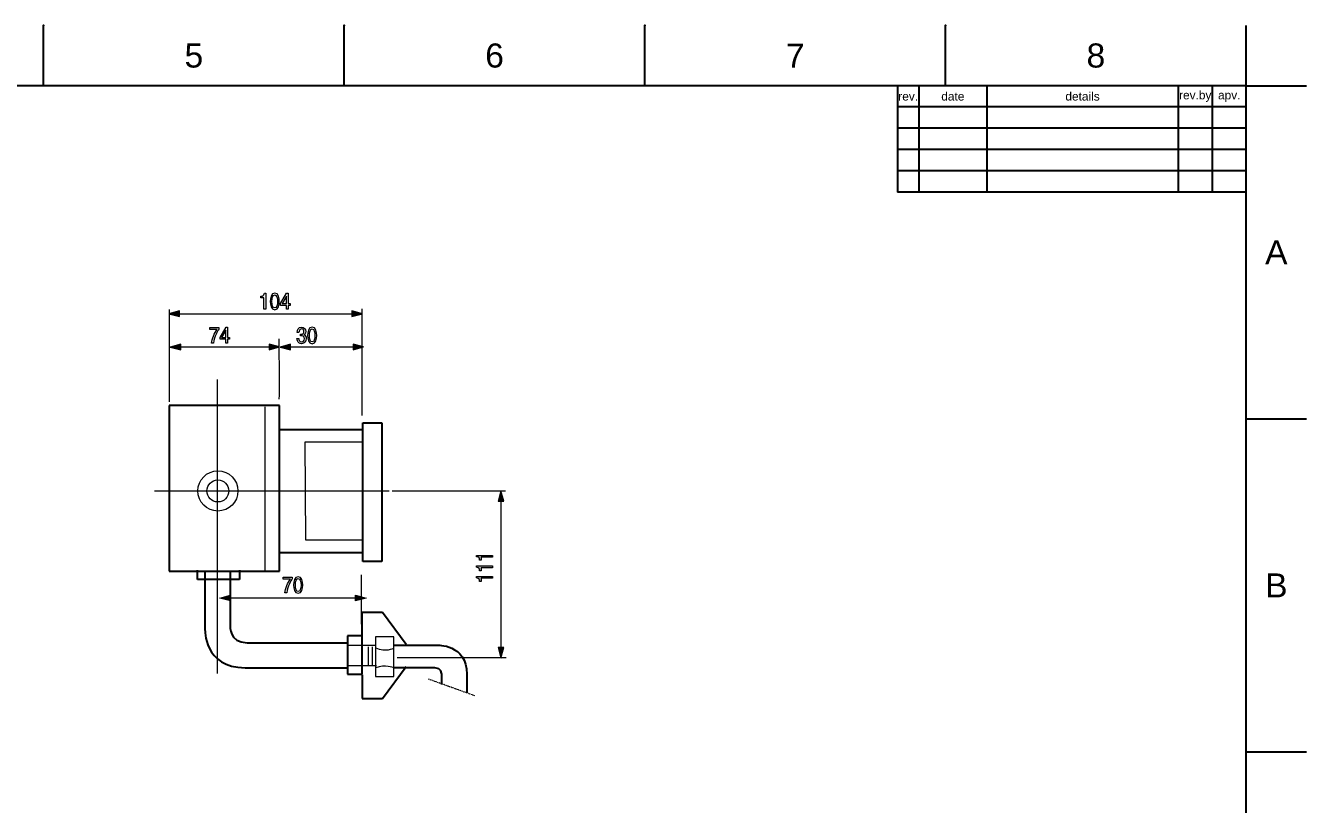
# Model space of a CAD drawing. Header units: millimetres. Extents: x 4305 to 4899, y 584 to 1004.
# Drawn here: x 4597.7 to 4898.9, y 821 to 1004.2 of the extents above; entities that cross this region are included whole.
import ezdxf

# ---------------------------------------------------------------- set-up
doc = ezdxf.new("R2010")
doc.units = ezdxf.units.MM
doc.header["$LTSCALE"] = 0.1
doc.linetypes.add('AI-Linetype-25', pattern=[11.33838, 2.83459, -1.4173, 1.4173, -1.4173, 2.83459, -1.4173])
for name, color, linetype in [('FORM', 7, 'Continuous'), ('TEXT', 2, 'Continuous'), ('레이어 1', 7, 'Continuous')]:
    doc.layers.add(name, color=color, linetype=linetype)
doc.styles.get("Standard").update_dxf_attribs({"font": 'arial_0.ttf'})

msp = doc.modelspace()

# ---------------------------------------------------------------- hatches: boundary and pattern name
at = {"layer": '레이어 1'}
h = msp.add_hatch(color=3, dxfattribs=at)
h.dxf.hatch_style = 2
h.paths.add_polyline_path([(4633.89, 937.07), (4631.41, 936.4), (4633.89, 935.74)])
h = msp.add_hatch(color=3, dxfattribs=at)
h.dxf.hatch_style = 2
h.paths.add_polyline_path([(4674.4, 935.76), (4676.88, 936.42), (4674.4, 937.08)])
h = msp.add_hatch(color=3, dxfattribs=at)
h.dxf.hatch_style = 2
h.paths.add_polyline_path([(4634.19, 929.25), (4631.71, 928.58), (4634.19, 927.92)])
h = msp.add_hatch(color=3, dxfattribs=at)
h.dxf.hatch_style = 2
h.paths.add_polyline_path([(4654.95, 927.94), (4657.43, 928.6), (4654.95, 929.26)])
h = msp.add_hatch(color=3, dxfattribs=at)
h.dxf.hatch_style = 2
h.paths.add_polyline_path([(4660.02, 929.25), (4657.54, 928.58), (4660.02, 927.92)])
h = msp.add_hatch(color=3, dxfattribs=at)
h.dxf.hatch_style = 2
h.paths.add_polyline_path([(4674.71, 927.94), (4677.18, 928.6), (4674.71, 929.26)])
h = msp.add_hatch(color=3, dxfattribs=at)
h.dxf.hatch_style = 2
h.paths.add_polyline_path([(4710.12, 892.3), (4709.46, 894.77), (4708.8, 892.3)])
h = msp.add_hatch(color=3, dxfattribs=at)
h.dxf.hatch_style = 2
edge = h.paths.add_edge_path()
edge.add_spline(control_points=[(4707.52, 879.58), (4707.52, 879.58), (4707.52, 879.16), (4707.52, 879.16), (4707.52, 879.16), (4704.84, 879.16), (4704.84, 879.16), (4704.84, 879.16), (4704.84, 878.42), (4704.84, 878.42), (4704.84, 878.42), (4704.46, 878.42), (4704.46, 878.42), (4704.42, 878.93), (4704.36, 879.14), (4703.74, 879.27), (4703.74, 879.27), (4703.74, 879.58), (4703.74, 879.58), (4703.74, 879.58), (4707.52, 879.58), (4707.52, 879.58)], knot_values=[0, 0, 0, 0, 1, 1, 1, 2, 2, 2, 3, 3, 3, 4, 4, 4, 5, 5, 5, 6, 6, 6, 7, 7, 7, 7], degree=3, periodic=0)
h = msp.add_hatch(color=3, dxfattribs=at)
h.dxf.hatch_style = 2
edge = h.paths.add_edge_path()
edge.add_spline(control_points=[(4707.52, 877.09), (4707.52, 877.09), (4707.52, 876.67), (4707.52, 876.67), (4707.52, 876.67), (4704.84, 876.67), (4704.84, 876.67), (4704.84, 876.67), (4704.84, 875.93), (4704.84, 875.93), (4704.84, 875.93), (4704.46, 875.93), (4704.46, 875.93), (4704.42, 876.44), (4704.36, 876.65), (4703.74, 876.78), (4703.74, 876.78), (4703.74, 877.09), (4703.74, 877.09), (4703.74, 877.09), (4707.52, 877.09), (4707.52, 877.09)], knot_values=[0, 0, 0, 0, 1, 1, 1, 2, 2, 2, 3, 3, 3, 4, 4, 4, 5, 5, 5, 6, 6, 6, 7, 7, 7, 7], degree=3, periodic=0)
h = msp.add_hatch(color=3, dxfattribs=at)
h.dxf.hatch_style = 2
edge = h.paths.add_edge_path()
edge.add_spline(control_points=[(4707.52, 874.6), (4707.52, 874.6), (4707.52, 874.18), (4707.52, 874.18), (4707.52, 874.18), (4704.84, 874.18), (4704.84, 874.18), (4704.84, 874.18), (4704.84, 873.44), (4704.84, 873.44), (4704.84, 873.44), (4704.46, 873.44), (4704.46, 873.44), (4704.42, 873.95), (4704.36, 874.16), (4703.74, 874.29), (4703.74, 874.29), (4703.74, 874.6), (4703.74, 874.6), (4703.74, 874.6), (4707.52, 874.6), (4707.52, 874.6)], knot_values=[0, 0, 0, 0, 1, 1, 1, 2, 2, 2, 3, 3, 3, 4, 4, 4, 5, 5, 5, 6, 6, 6, 7, 7, 7, 7], degree=3, periodic=0)
h = msp.add_hatch(color=3, dxfattribs=at)
h.dxf.hatch_style = 2
h.paths.add_polyline_path([(4645.84, 868.88), (4643.36, 869.55), (4645.84, 870.21)])
h = msp.add_hatch(color=3, dxfattribs=at)
h.dxf.hatch_style = 2
h.paths.add_polyline_path([(4675.29, 870.19), (4677.77, 869.53), (4675.29, 868.87)])
h = msp.add_hatch(color=3, dxfattribs=at)
h.dxf.hatch_style = 2
h.paths.add_polyline_path([(4708.81, 857.87), (4709.48, 855.4), (4710.14, 857.87)])

# ---------------------------------------------------------------- linework, layer by layer
for p, q in [((4601.91, 990.03), (4601.91, 1004.17)), ((4672.62, 990.03), (4672.62, 1004.17)), ((4743.32, 990.03), (4743.32, 1004.17)), ((4814.03, 990.03), (4814.03, 1004.17)), ((4884.74, 990.03), (4884.74, 1004.17)), ((4884.74, 990.03), (4319.08, 990.03)), ((4884.74, 598.31), (4884.74, 990.03)), ((4884.74, 990.03), (4898.88, 990.03)), ((4884.74, 911.69), (4898.88, 911.69)), ((4884.74, 833.34), (4898.88, 833.34))]:
    msp.add_line(p, q)
for p in [(4601.91, 1004.17), (4672.62, 1004.17), (4743.32, 1004.17), (4814.03, 1004.17), (4884.74, 911.69), (4884.74, 833.34)]:
    msp.add_point(p)
at = {"layer": 'FORM'}
for p, q in [((4802.74, 990.03), (4802.74, 965.03)), ((4807.74, 990.03), (4807.74, 965.03)), ((4823.74, 990.03), (4823.74, 965.03)), ((4868.74, 990.03), (4868.74, 965.03)), ((4876.74, 990.03), (4876.74, 965.03)), ((4884.74, 985.03), (4802.74, 985.03)), ((4884.74, 980.03), (4802.74, 980.03)), ((4884.74, 975.03), (4802.74, 975.03)), ((4884.74, 970.03), (4802.74, 970.03)), ((4884.74, 965.03), (4802.74, 965.03))]:
    msp.add_line(p, q, dxfattribs=at)
at = {"layer": '레이어 1', "color": 3, "lineweight": 0}
for p, q in [((4657.64, 938.85), (4659.08, 941.25)), ((4659.01, 940.51), (4658, 938.79)), ((4659.01, 938.79), (4659.01, 940.51)), ((4659.01, 940.51), (4659.01, 940.51)), ((4659.08, 941.25), (4659.41, 941.25)), ((4659.41, 941.25), (4659.41, 938.79)), ((4633.89, 937.07), (4631.41, 936.4)), ((4633.89, 935.74), (4633.89, 937.07)), ((4657.64, 938.38), (4657.64, 938.85)), ((4659.01, 938.38), (4657.64, 938.38)), ((4658, 938.79), (4659.01, 938.79)), ((4659.01, 937.47), (4659.01, 938.38)), ((4659.41, 937.47), (4659.01, 937.47)), ((4659.41, 938.79), (4659.87, 938.79)), ((4659.41, 938.38), (4659.41, 937.47)), ((4659.87, 938.38), (4659.41, 938.38)), ((4659.87, 938.79), (4659.87, 938.38)), ((4676.88, 936.42), (4674.4, 937.08)), ((4674.4, 937.08), (4674.4, 935.76)), ((4631.41, 936.4), (4633.89, 935.74)), ((4674.4, 935.76), (4676.88, 936.42)), ((4643.42, 930.85), (4644.86, 933.25)), ((4643.42, 930.39), (4643.42, 930.85)), ((4644.78, 932.51), (4643.78, 930.79)), ((4643.78, 930.79), (4644.79, 930.79)), ((4644.79, 932.51), (4644.78, 932.51)), ((4644.79, 930.79), (4644.79, 932.51)), ((4644.86, 933.25), (4645.18, 933.25)), ((4645.18, 933.25), (4645.18, 930.79)), ((4645.18, 930.79), (4645.65, 930.79)), ((4645.65, 930.79), (4645.65, 930.39)), ((4634.19, 929.25), (4631.71, 928.58)), ((4631.71, 928.58), (4634.19, 927.92)), ((4634.19, 927.92), (4634.19, 929.25)), ((4644.79, 930.39), (4643.42, 930.39)), ((4644.79, 929.47), (4644.79, 930.39)), ((4645.18, 929.47), (4644.79, 929.47)), ((4645.18, 930.39), (4645.18, 929.47)), ((4645.65, 930.39), (4645.18, 930.39)), ((4657.43, 928.6), (4654.95, 929.26)), ((4654.95, 929.26), (4654.95, 927.94)), ((4654.95, 927.94), (4657.43, 928.6)), ((4660.02, 929.25), (4657.54, 928.58)), ((4657.54, 928.58), (4660.02, 927.92)), ((4660.02, 927.92), (4660.02, 929.25)), ((4677.18, 928.6), (4674.71, 929.26)), ((4674.71, 929.26), (4674.71, 927.94)), ((4674.71, 927.94), (4677.18, 928.6)), ((4709.46, 894.77), (4708.8, 892.3)), ((4710.12, 892.3), (4709.46, 894.77)), ((4708.8, 892.3), (4710.12, 892.3)), ((4643.36, 869.55), (4645.84, 870.21)), ((4645.84, 868.88), (4643.36, 869.55)), ((4675.29, 870.19), (4677.77, 869.53)), ((4675.29, 868.87), (4675.29, 870.19)), ((4677.77, 869.53), (4675.29, 868.87)), ((4708.81, 857.87), (4709.48, 855.4)), ((4710.14, 857.87), (4708.81, 857.87)), ((4709.48, 855.4), (4710.14, 857.87))]:
    msp.add_line(p, q, dxfattribs=at)
at = {"layer": '레이어 1', "color": 3, "lineweight": 9}
for p, q in [((4676.78, 937.53), (4676.78, 912.51)), ((4632.82, 936.41), (4676.07, 936.41)), ((4633.13, 928.59), (4656.62, 928.59)), ((4658.96, 928.59), (4676.38, 928.59)), ((4683.89, 894.73), (4710.52, 894.73)), ((4709.47, 893.36), (4709.47, 856.2)), ((4676.61, 875), (4676.61, 863.43)), ((4676.96, 869.54), (4644.17, 869.54)), ((4685.1, 855.54), (4710.68, 855.54))]:
    msp.add_line(p, q, dxfattribs=at)
at = {"layer": '레이어 1', "color": 1, "lineweight": 9}
for p, q in [((4642.75, 920.92), (4642.75, 851.8)), ((4627.98, 894.73), (4683.2, 894.73))]:
    msp.add_line(p, q, dxfattribs=at)
at = {"layer": '레이어 1', "lineweight": 25}
for p, q in [((4657.37, 914.83), (4631.48, 914.83)), ((4631.48, 914.83), (4631.48, 875.84)), ((4657.37, 875.84), (4657.37, 914.83)), ((4677.02, 878.13), (4677.02, 910.72)), ((4677.02, 910.72), (4681.43, 910.72)), ((4681.43, 910.72), (4681.43, 878.13)), ((4657.37, 909.2), (4676.87, 909.2)), ((4657.37, 880.26), (4676.87, 880.26)), ((4681.43, 878.13), (4677.02, 878.13)), ((4631.48, 875.84), (4657.37, 875.84)), ((4638.14, 873.91), (4638.14, 876.09)), ((4648, 873.91), (4638.14, 873.91)), ((4648, 876.09), (4648, 873.91)), ((4676.87, 860.62), (4676.87, 866.2)), ((4676.87, 866.2), (4681.64, 866.2)), ((4681.64, 866.2), (4687.22, 858.69)), ((4676.87, 860.62), (4673.42, 860.62)), ((4673.42, 860.62), (4673.42, 851.63)), ((4676.87, 851.63), (4676.87, 860.62)), ((4681.64, 845.9), (4687.22, 853.41)), ((4673.42, 851.63), (4676.87, 851.63)), ((4676.87, 851.48), (4676.87, 845.9)), ((4676.87, 845.9), (4681.64, 845.9))]:
    msp.add_line(p, q, dxfattribs=at)
at = {"layer": '레이어 1', "lineweight": 18}
for p, q in [((4653.93, 914.49), (4653.93, 875.84)), ((4663.62, 883.16), (4663.46, 906.3)), ((4663.46, 906.3), (4677.02, 906.3)), ((4677.02, 883.16), (4663.62, 883.16)), ((4679.81, 858.38), (4673.52, 858.38)), ((4684.27, 860.41), (4680.01, 860.41)), ((4680.01, 860.41), (4680.01, 851.07)), ((4684.27, 851.07), (4684.27, 860.41)), ((4678.29, 858.08), (4678.29, 853.81)), ((4679.2, 858.08), (4679.2, 853.71)), ((4673.52, 853.71), (4680.22, 853.71)), ((4680.01, 851.07), (4684.27, 851.07))]:
    msp.add_line(p, q, dxfattribs=at)
at = {"layer": '레이어 1', "lineweight": 9}
msp.add_line((4658.13, 894.73), (4677.63, 894.73), dxfattribs=at)
at = {"layer": '레이어 1', "lineweight": 0}
msp.add_line((4645.84, 870.21), (4645.84, 868.88), dxfattribs=at)
at = {"layer": '레이어 1', "linetype": 'AI-Linetype-25', "lineweight": 9}
msp.add_line((4703.34, 846.52), (4692.29, 850.52), dxfattribs=at)
at = {"layer": '레이어 1', "color": 3, "lineweight": 0}
for points in [[(4653, 940.53), (4653.51, 940.57), (4653.72, 940.63), (4653.85, 941.25)], [(4653, 940.15), (4653, 940.15), (4653, 940.53), (4653, 940.53)], [(4653.74, 940.15), (4653.74, 940.15), (4653, 940.15), (4653, 940.15)], [(4653.74, 937.47), (4653.74, 937.47), (4653.74, 940.15), (4653.74, 940.15)], [(4653.85, 941.25), (4653.85, 941.25), (4654.16, 941.25), (4654.16, 941.25)], [(4654.16, 941.25), (4654.16, 941.25), (4654.16, 937.47), (4654.16, 937.47)], [(4654.16, 937.47), (4654.16, 937.47), (4653.74, 937.47), (4653.74, 937.47)], [(4640.98, 933.17), (4640.98, 933.17), (4643.16, 933.17), (4643.16, 933.17)], [(4640.98, 932.7), (4640.98, 932.7), (4640.98, 933.17), (4640.98, 933.17)], [(4642.71, 932.7), (4642.71, 932.7), (4640.98, 932.7), (4640.98, 932.7)], [(4641.43, 929.47), (4641.54, 930.5), (4642.11, 931.86), (4642.71, 932.7)], [(4643.16, 932.75), (4642.84, 932.36), (4642.09, 931.15), (4641.86, 929.47)], [(4643.16, 933.17), (4643.16, 933.17), (4643.16, 932.75), (4643.16, 932.75)], [(4661.96, 932.01), (4661.96, 932.01), (4661.58, 932.01), (4661.58, 932.01)], [(4662.35, 931.21), (4662.35, 931.21), (4662.35, 931.62), (4662.35, 931.62)], [(4663.16, 931.47), (4663.16, 931.47), (4663.16, 931.46), (4663.16, 931.46)], [(4641.86, 929.47), (4641.86, 929.47), (4641.43, 929.47), (4641.43, 929.47)], [(4661.97, 929.53), (4661.62, 929.75), (4661.53, 930.19), (4661.5, 930.62)], [(4661.5, 930.62), (4661.5, 930.62), (4661.91, 930.62), (4661.91, 930.62)], [(4703.74, 879.27), (4703.74, 879.27), (4703.74, 879.58), (4703.74, 879.58)], [(4703.74, 879.58), (4703.74, 879.58), (4707.52, 879.58), (4707.52, 879.58)], [(4707.52, 879.58), (4707.52, 879.58), (4707.52, 879.16), (4707.52, 879.16)], [(4704.46, 878.42), (4704.42, 878.93), (4704.36, 879.14), (4703.74, 879.27)], [(4703.74, 876.78), (4703.74, 876.78), (4703.74, 877.09), (4703.74, 877.09)], [(4703.74, 877.09), (4703.74, 877.09), (4707.52, 877.09), (4707.52, 877.09)], [(4704.46, 875.93), (4704.42, 876.44), (4704.36, 876.65), (4703.74, 876.78)], [(4704.84, 878.42), (4704.84, 878.42), (4704.46, 878.42), (4704.46, 878.42)], [(4707.52, 879.16), (4707.52, 879.16), (4704.84, 879.16), (4704.84, 879.16)], [(4704.84, 879.16), (4704.84, 879.16), (4704.84, 878.42), (4704.84, 878.42)], [(4707.52, 876.67), (4707.52, 876.67), (4704.84, 876.67), (4704.84, 876.67)], [(4704.84, 876.67), (4704.84, 876.67), (4704.84, 875.93), (4704.84, 875.93)], [(4707.52, 877.09), (4707.52, 877.09), (4707.52, 876.67), (4707.52, 876.67)], [(4658.23, 874.46), (4658.23, 874.46), (4660.41, 874.46), (4660.41, 874.46)], [(4658.23, 874), (4658.23, 874), (4658.23, 874.46), (4658.23, 874.46)], [(4659.96, 874), (4659.96, 874), (4658.23, 874), (4658.23, 874)], [(4658.68, 870.76), (4658.79, 871.8), (4659.36, 873.16), (4659.96, 874)], [(4660.41, 874.05), (4660.09, 873.66), (4659.34, 872.45), (4659.11, 870.76)], [(4660.41, 874.46), (4660.41, 874.46), (4660.41, 874.05), (4660.41, 874.05)], [(4703.74, 874.29), (4703.74, 874.29), (4703.74, 874.6), (4703.74, 874.6)], [(4703.74, 874.6), (4703.74, 874.6), (4707.52, 874.6), (4707.52, 874.6)], [(4704.46, 873.44), (4704.42, 873.95), (4704.36, 874.16), (4703.74, 874.29)], [(4704.84, 875.93), (4704.84, 875.93), (4704.46, 875.93), (4704.46, 875.93)], [(4704.84, 873.44), (4704.84, 873.44), (4704.46, 873.44), (4704.46, 873.44)], [(4707.52, 874.18), (4707.52, 874.18), (4704.84, 874.18), (4704.84, 874.18)], [(4704.84, 874.18), (4704.84, 874.18), (4704.84, 873.44), (4704.84, 873.44)], [(4707.52, 874.6), (4707.52, 874.6), (4707.52, 874.18), (4707.52, 874.18)], [(4659.11, 870.76), (4659.11, 870.76), (4658.68, 870.76), (4658.68, 870.76)]]:
    msp.add_open_spline(points, degree=3, dxfattribs=at)
for points, knots in [([(4656.28, 937.36), (4655.38, 937.36), (4655.21, 938.52), (4655.21, 939.3), (4655.21, 940.09), (4655.38, 941.25), (4656.28, 941.25), (4657.19, 941.25), (4657.36, 940.09), (4657.36, 939.3), (4657.36, 938.52), (4657.19, 937.36), (4656.28, 937.36)], [0, 0, 0, 0, 1, 1, 1, 2, 2, 2, 3, 3, 3, 4, 4, 4, 4]), ([(4656.28, 940.82), (4655.83, 940.82), (4655.63, 940.25), (4655.63, 939.3), (4655.63, 938.36), (4655.83, 937.79), (4656.28, 937.79), (4656.74, 937.79), (4656.94, 938.36), (4656.94, 939.3), (4656.94, 940.25), (4656.74, 940.82), (4656.28, 940.82)], [0, 0, 0, 0, 1, 1, 1, 2, 2, 2, 3, 3, 3, 4, 4, 4, 4]), ([(4661.58, 932.01), (4661.58, 932.56), (4661.77, 933.25), (4662.59, 933.25), (4663.2, 933.25), (4663.57, 932.83), (4663.57, 932.25), (4663.57, 931.77), (4663.33, 931.54), (4663.16, 931.47)], [5, 5, 5, 5, 6, 6, 6, 7, 7, 7, 8, 8, 8, 8]), ([(4661.91, 930.62), (4661.92, 930.27), (4661.99, 929.79), (4662.58, 929.79), (4662.98, 929.79), (4663.27, 930.08), (4663.27, 930.52), (4663.27, 931.15), (4662.8, 931.21), (4662.53, 931.21), (4662.47, 931.21), (4662.41, 931.21), (4662.35, 931.21)], [14, 14, 14, 14, 15, 15, 15, 16, 16, 16, 17, 17, 17, 18, 18, 18, 18]), ([(4662.35, 931.62), (4662.42, 931.61), (4662.49, 931.61), (4662.56, 931.61), (4662.86, 931.61), (4663.16, 931.75), (4663.16, 932.23), (4663.16, 932.45), (4663.05, 932.82), (4662.58, 932.82), (4662.02, 932.82), (4661.98, 932.27), (4661.96, 932.01)], [0, 0, 0, 0, 1, 1, 1, 2, 2, 2, 3, 3, 3, 4, 4, 4, 4]), ([(4663.16, 931.46), (4663.47, 931.34), (4663.69, 931.09), (4663.69, 930.58), (4663.69, 929.96), (4663.36, 929.36), (4662.55, 929.36), (4662.32, 929.36), (4662.12, 929.43), (4661.97, 929.53)], [9, 9, 9, 9, 10, 10, 10, 11, 11, 11, 12, 12, 12, 12]), ([(4665.08, 929.36), (4664.18, 929.36), (4664, 930.52), (4664, 931.3), (4664, 932.09), (4664.18, 933.25), (4665.08, 933.25), (4665.99, 933.25), (4666.16, 932.09), (4666.16, 931.3), (4666.16, 930.52), (4665.99, 929.36), (4665.08, 929.36)], [0, 0, 0, 0, 1, 1, 1, 2, 2, 2, 3, 3, 3, 4, 4, 4, 4]), ([(4665.08, 932.82), (4664.63, 932.82), (4664.43, 932.25), (4664.43, 931.3), (4664.43, 930.36), (4664.63, 929.79), (4665.08, 929.79), (4665.54, 929.79), (4665.74, 930.36), (4665.74, 931.3), (4665.74, 932.25), (4665.54, 932.82), (4665.08, 932.82)], [0, 0, 0, 0, 1, 1, 1, 2, 2, 2, 3, 3, 3, 4, 4, 4, 4]), ([(4661.8, 870.66), (4660.9, 870.66), (4660.72, 871.82), (4660.72, 872.6), (4660.72, 873.39), (4660.9, 874.54), (4661.8, 874.54), (4662.7, 874.54), (4662.88, 873.39), (4662.88, 872.6), (4662.88, 871.82), (4662.7, 870.66), (4661.8, 870.66)], [0, 0, 0, 0, 1, 1, 1, 2, 2, 2, 3, 3, 3, 4, 4, 4, 4]), ([(4661.8, 874.12), (4661.35, 874.12), (4661.14, 873.55), (4661.14, 872.6), (4661.14, 871.66), (4661.35, 871.09), (4661.8, 871.09), (4662.25, 871.09), (4662.46, 871.66), (4662.46, 872.6), (4662.46, 873.55), (4662.25, 874.12), (4661.8, 874.12)], [0, 0, 0, 0, 1, 1, 1, 2, 2, 2, 3, 3, 3, 4, 4, 4, 4])]:
    msp.add_open_spline(points, degree=3, knots=knots, dxfattribs=at)
at = {"layer": '레이어 1', "color": 3, "lineweight": 9}
for points in [[(4631.5, 915.7), (4631.5, 916.51), (4631.5, 937.43), (4631.5, 937.43)], [(4657.33, 916.28), (4657.44, 916.79), (4657.33, 930.52), (4657.33, 930.52)]]:
    msp.add_open_spline(points, degree=3, dxfattribs=at)
at = {"layer": '레이어 1', "lineweight": 18}
for points in [[(4638.19, 894.73), (4638.19, 892.12), (4640.3, 890.01), (4642.91, 890.01), (4645.51, 890.01), (4647.63, 892.12), (4647.63, 894.73), (4647.63, 897.34), (4645.51, 899.45), (4642.91, 899.45), (4640.3, 899.45), (4638.19, 897.34), (4638.19, 894.73)], [(4640.32, 894.73), (4640.32, 893.3), (4641.48, 892.14), (4642.91, 892.14), (4644.34, 892.14), (4645.49, 893.3), (4645.49, 894.73), (4645.49, 896.16), (4644.34, 897.32), (4642.91, 897.32), (4641.48, 897.32), (4640.32, 896.16), (4640.32, 894.73)]]:
    msp.add_open_spline(points, degree=3, knots=[0, 0, 0, 0, 1, 1, 1, 2, 2, 2, 3, 3, 3, 4, 4, 4, 4], dxfattribs=at)
at = {"layer": '레이어 1', "lineweight": 25}
for points in [[(4639.88, 875.84), (4639.88, 875.84), (4639.88, 862.17), (4639.88, 862.17)], [(4645.82, 875.84), (4645.82, 875.84), (4645.82, 863.04), (4645.82, 863.04)], [(4639.88, 862.17), (4639.88, 862.17), (4639.59, 853.15), (4649.3, 853.15)], [(4645.82, 863.04), (4645.82, 863.04), (4645.41, 859.04), (4649.82, 859.04)], [(4649.82, 859.04), (4649.82, 859.04), (4673.51, 859.04), (4673.51, 859.04)], [(4684.28, 858.48), (4684.28, 858.48), (4694.43, 858.48), (4694.43, 858.48)], [(4694.43, 858.48), (4694.43, 858.48), (4701.44, 858.79), (4701.44, 851.63)], [(4649.3, 853.15), (4649.3, 853.15), (4673.51, 853.15), (4673.51, 853.15)], [(4693.93, 853.15), (4693.93, 853.15), (4684.18, 853.15), (4684.18, 853.15)], [(4695.55, 851.63), (4695.55, 851.63), (4695.55, 853.15), (4693.93, 853.15)], [(4695.55, 849.19), (4695.55, 849.19), (4695.55, 851.63), (4695.55, 851.63)], [(4701.44, 851.63), (4701.44, 851.63), (4701.44, 847.28), (4701.44, 847.28)]]:
    msp.add_open_spline(points, degree=3, dxfattribs=at)
at = {"layer": '레이어 1', "lineweight": 18}
for points in [[(4684.07, 857.67), (4684.07, 857.67), (4682.45, 856.66), (4680.11, 857.77)], [(4684.18, 853.15), (4684.18, 853.15), (4682.25, 854.02), (4680.02, 853.15)]]:
    msp.add_open_spline(points, degree=3, dxfattribs=at)

# ---------------------------------------------------------------- texts
at = {"char_height": 5.66, "attachment_point": 5}
for s, width, insert in [('5', 50, (4637.26, 997.1)), ('6', 50, (4707.97, 997.1)), ('7', 50, (4778.68, 997.1)), ('8', 50, (4849.38, 997.1)), ('A', 10, (4891.81, 950.86)), ('B', 10, (4891.81, 872.52))]:
    msp.add_mtext_dynamic_manual_height_columns(s, width=width, gutter_width=12.5, heights=[0], dxfattribs=dict(at, insert=insert))
at = {"layer": 'TEXT', "char_height": 2, "attachment_point": 5}
for s, width, insert in [('rev.', 5, (4805.24, 987.53)), ('date', 16, (4815.74, 987.53)), ('details', 45, (4846.24, 987.53)), ('rev.by', 8, (4872.74, 987.53)), ('apv.', 8, (4880.74, 987.53))]:
    msp.add_mtext_dynamic_manual_height_columns(s, width=width, gutter_width=12.5, heights=[0], dxfattribs=dict(at, insert=insert))

doc.saveas('drawing.dxf')
